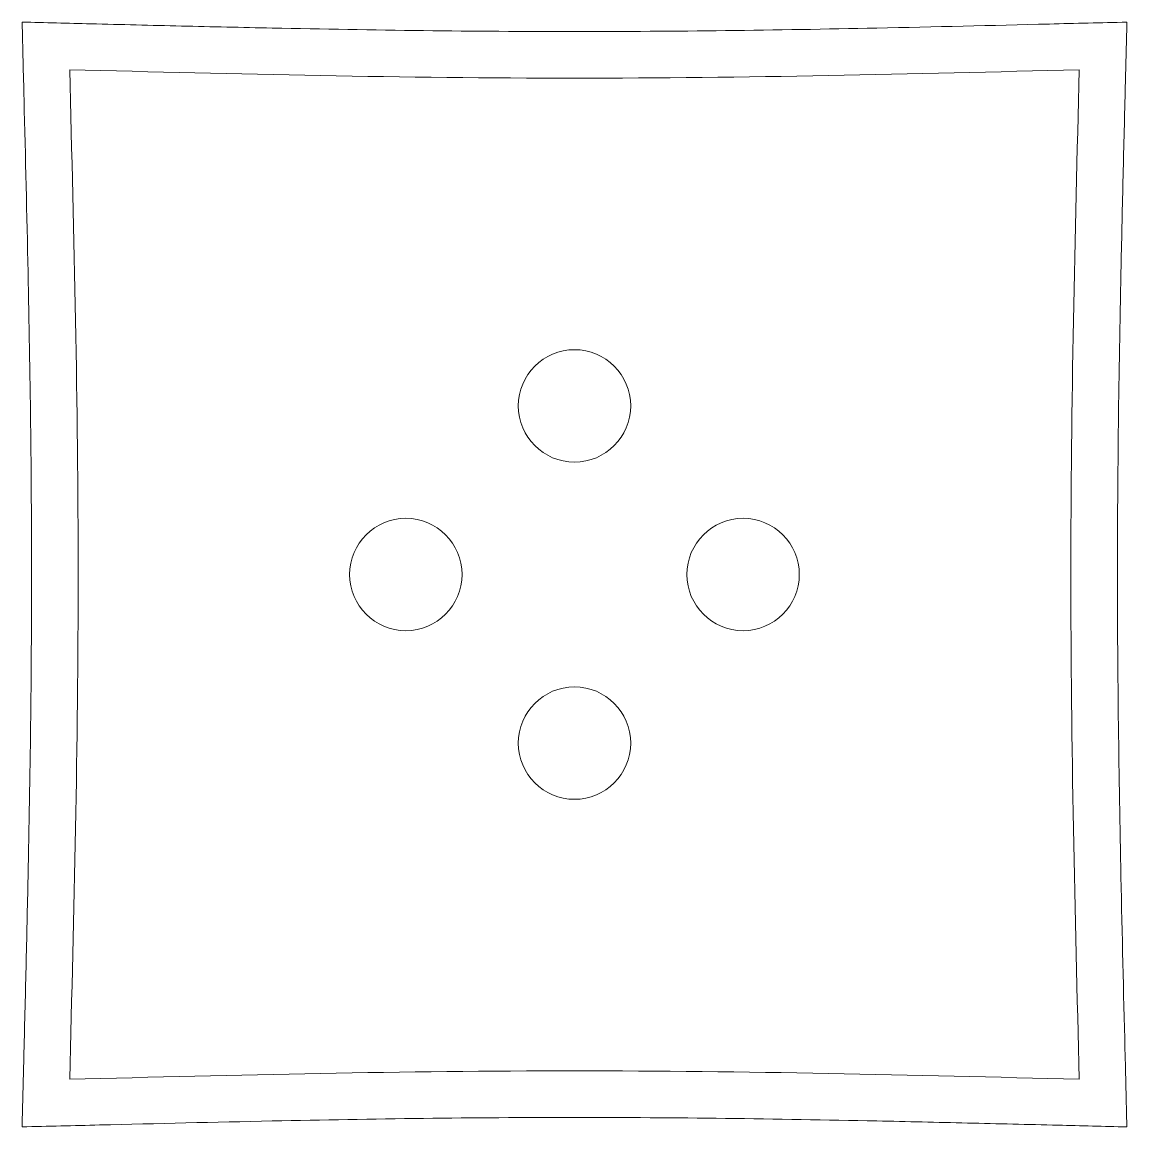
# Model space of a CAD drawing. Header units: millimetres. Extents: x 200 to 347, y 507 to 654.
import ezdxf

# ---------------------------------------------------------------- set-up
doc = ezdxf.new("R2010")
doc.units = ezdxf.units.MM

msp = doc.modelspace()

# ---------------------------------------------------------------- linework, layer by layer
at = {"color": 7, "linetype": 'Continuous', "lineweight": 18}
for centre in [(273.77, 603.11), (251.27, 580.61), (296.27, 580.61), (273.77, 558.11)]:
    msp.add_circle(centre, 7.5, dxfattribs=at)
at = {"color": 5, "linetype": 'Continuous', "lineweight": 0}
for points, knots in [([(200.06, 654.32), (203.12, 654.25), (210.22, 654.07), (221.34, 653.79), (236.13, 653.46), (253.6, 653.15), (273.77, 653.01), (293.94, 653.15), (315.07, 653.52), (332.91, 653.96), (344.04, 654.24), (347.48, 654.32)], [0, 0, 0, 0, 0.062308, 0.144374, 0.226441, 0.363218, 0.499999, 0.636772, 0.773552, 0.929873, 1, 1, 1, 1]), ([(200.06, 506.9), (200.14, 509.96), (200.31, 517.05), (200.59, 528.18), (200.92, 542.96), (201.23, 560.44), (201.37, 580.61), (201.23, 600.78), (200.86, 621.9), (200.42, 639.75), (200.15, 650.88), (200.06, 654.32)], [0, 0, 0, 0, 0.062308, 0.144374, 0.226441, 0.363218, 0.499999, 0.636772, 0.773552, 0.929873, 1, 1, 1, 1]), ([(347.48, 654.32), (347.41, 651.26), (347.23, 644.17), (346.96, 633.04), (346.62, 618.25), (346.32, 600.78), (346.17, 580.61), (346.32, 560.44), (346.69, 539.32), (347.12, 521.47), (347.4, 510.34), (347.48, 506.9)], [0, 0, 0, 0, 0.062308, 0.144374, 0.226441, 0.363218, 0.499999, 0.636772, 0.773552, 0.929873, 1, 1, 1, 1]), ([(206.41, 513.25), (206.98, 535.52), (207.54, 557.78), (207.54, 603.44), (206.98, 625.7), (206.41, 647.97)], [0, 0, 0, 0, 0.5, 0.5, 1, 1, 1, 1]), ([(206.41, 647.97), (228.68, 647.4), (250.94, 646.84), (296.6, 646.84), (318.87, 647.4), (341.13, 647.97)], [0, 0, 0, 0, 0.5, 0.5, 1, 1, 1, 1]), ([(341.13, 647.97), (340.57, 625.7), (340, 603.44), (340, 557.78), (340.57, 535.52), (341.13, 513.25)], [0, 0, 0, 0, 0.5, 0.5, 1, 1, 1, 1]), ([(341.13, 513.25), (318.87, 513.82), (296.6, 514.38), (250.94, 514.38), (228.68, 513.82), (206.41, 513.25)], [0, 0, 0, 0, 0.5, 0.5, 1, 1, 1, 1]), ([(347.48, 506.9), (344.42, 506.97), (337.33, 507.15), (326.2, 507.42), (311.42, 507.76), (293.94, 508.07), (273.77, 508.21), (253.61, 508.07), (232.48, 507.69), (214.63, 507.26), (203.51, 506.98), (200.06, 506.9)], [0, 0, 0, 0, 0.062308, 0.144374, 0.226441, 0.363218, 0.499999, 0.636772, 0.773552, 0.929873, 1, 1, 1, 1])]:
    msp.add_open_spline(points, degree=3, knots=knots, dxfattribs=at)

doc.saveas('drawing.dxf')
